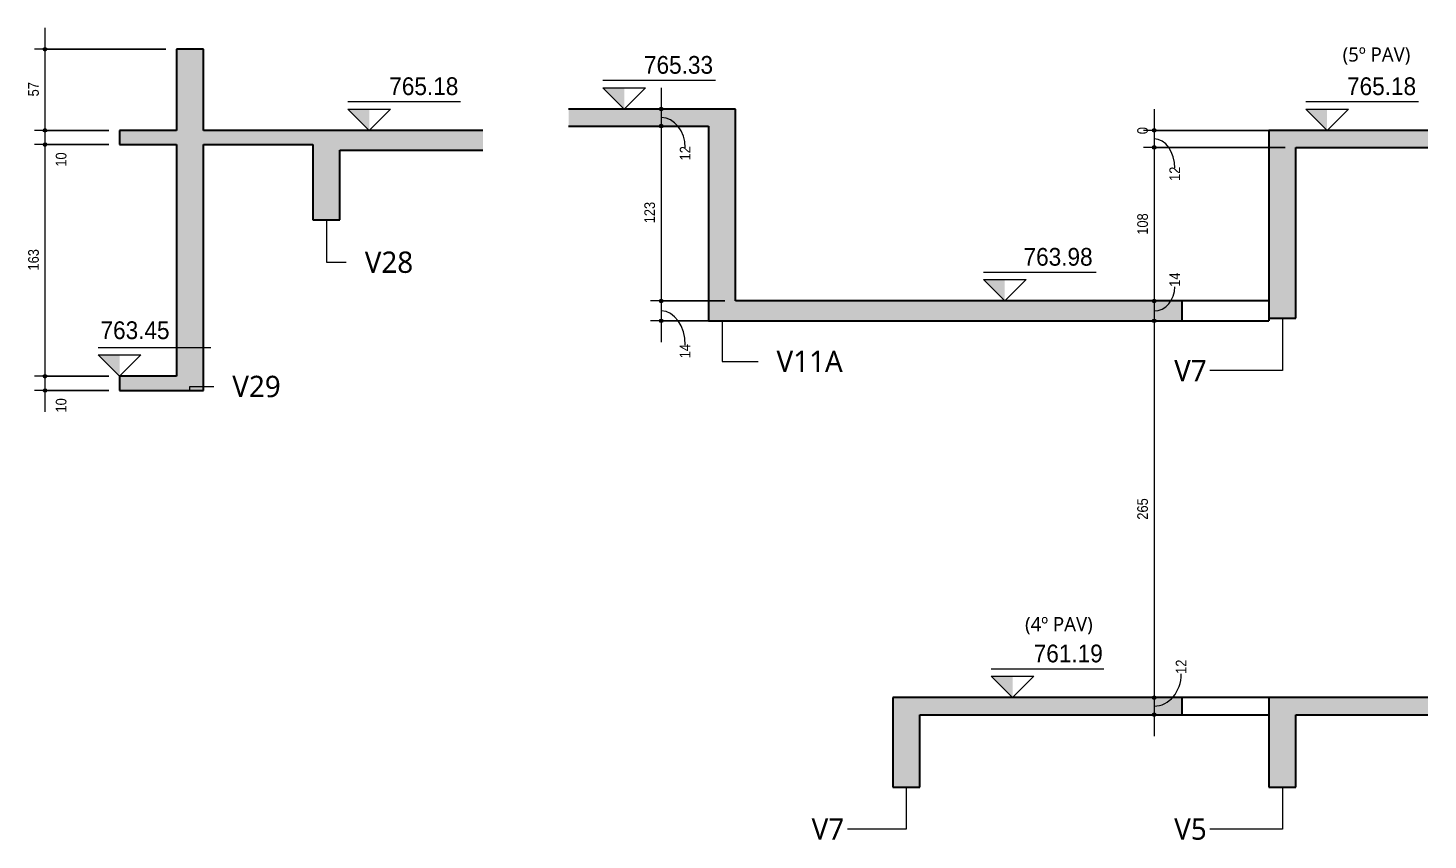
# Model space of a CAD drawing. Header units: centimetres. Extents: x -2136 to 34701, y -1430 to 84208.
# Drawn here: x 27885 to 28870, y 76019 to 76590 of the extents above; entities that cross this region are included whole.
import ezdxf

# ---------------------------------------------------------------- set-up
doc = ezdxf.new("R2010")
doc.units = ezdxf.units.CM
for name, color, linetype, lineweight in [('A-ANNO-DIMS', 7, 'Continuous', 9), ('A-ANNO-DIMS-50', 7, 'Continuous', 9), ('A-FLOR', 7, 'Continuous', 18), ('G-ANNO-DIMS', 7, 'Continuous', 9), ('G-ANNO-TEXT', 7, 'Continuous', 9), ('S-BEAM', 7, 'Continuous', 18), ('S-BEAM-IDEN', 7, 'Continuous', 9)]:
    doc.layers.add(name, color=color, linetype=linetype, lineweight=lineweight)
doc.styles.add('Fira Sans', font='FiraSans-Regular.ttf', dxfattribs={"width": 0.95, "height": 12.5})
doc.styles.add('Fira Sans_2', font='FiraSans-Regular.ttf', dxfattribs={"width": 0.9, "height": 7.5})
doc.styles.add('Gadugi', font='gadugi.ttf', dxfattribs={"height": 15})
doc.styles.add('Gadugi_1', font='gadugi.ttf', dxfattribs={"height": 10})
doc.dimstyles.new('PED_R80_1_5mm_ACIMA_As_ESQ__R00_1', dxfattribs={"dimscale": 30.48, "dimtxt": 10.229846, "dimasz": 0.328084, "dimexe": 0.246063, "dimexo": 0.246063, "dimgap": 0.049213, "dimtad": 1, "dimdec": 1, "dimrnd": 0.5, "dimdsep": 46, "dimtxsty": 'Fira Sans_2', "dimblk1": 'DOTSMALL', "dimblk2": 'DOTSMALL', "dimsah": 1, "dimcen": 0.09, "dimdle": 0.492126, "dimazin": 0, "dimtfac": 1, "dimtdec": 4, "dimtix": 1, "dimtmove": 1, "dimatfit": 3, "dimfxl": 1, "dimtvp": 1, "dimtolj": 1, "dimtzin": 0, "dimarcsym": 2})
doc.dimstyles.new('PED_R80_1_5mm_ACIMA_As_ESQ__R00_2', dxfattribs={"dimscale": 30.48, "dimtxt": 10.229846, "dimasz": 0.328084, "dimexe": 0.246063, "dimexo": 0.246063, "dimgap": 0.049213, "dimtad": 1, "dimdec": 1, "dimrnd": 0.5, "dimdsep": 46, "dimtxsty": 'Fira Sans_2', "dimblk1": 'DOTSMALL', "dimblk2": 'DOTSMALL', "dimsah": 1, "dimcen": 0.09, "dimdle": 0.492126, "dimazin": 0, "dimtfac": 1, "dimtdec": 4, "dimtix": 1, "dimtmove": 2, "dimatfit": 3, "dimfxl": 1, "dimtvp": 1, "dimtolj": 1, "dimtzin": 0, "dimarcsym": 2})
doc.dimstyles.new('PED_R80_1_5mm_ACIMA_As_ESQ__R00_4', dxfattribs={"dimscale": 30.48, "dimtxt": 10.229846, "dimasz": 0.328084, "dimexe": 0.246063, "dimexo": 0.246063, "dimgap": 0.049213, "dimtad": 1, "dimdec": 1, "dimrnd": 0.5, "dimdsep": 46, "dimtxsty": 'Fira Sans_2', "dimblk1": 'DOTSMALL', "dimblk2": 'DOTSMALL', "dimsah": 1, "dimcen": 0.09, "dimdle": 0.492126, "dimazin": 0, "dimtfac": 1, "dimtdec": 4, "dimtix": 1, "dimtmove": 0, "dimatfit": 3, "dimfxl": 1, "dimtvp": 1, "dimtolj": 1, "dimtzin": 0, "dimarcsym": 2})

# ---------------------------------------------------------------- blocks, each defined once
blk = doc.blocks.new('Elevações de ponto - SIMBOLO DE NÍVEL-CORTE-2219088-CT 006 K - CORTE D-D')
at = {"layer": 'G-ANNO-DIMS'}
blk.add_hatch(color=256, dxfattribs=at).paths.add_polyline_path([(-1116.63, 76533), (-1116.63, 76518), (-1131.63, 76533)], flags=0)
for p, q in [((-1052.44, 76538.1), (-1131.63, 76538.1)), ((-1116.63, 76518), (-1131.63, 76533)), ((-1131.63, 76533), (-1101.63, 76533)), ((-1101.63, 76533), (-1116.63, 76518))]:
    blk.add_line(p, q, dxfattribs=at)
blk = doc.blocks.new('DIMBLOCK797-CT 006 K - CORTE D-D')
at = {"layer": 'A-ANNO-DIMS-50', "true_color": 0x000032}
h = blk.add_hatch(color=178, dxfattribs=at)
edge = h.paths.add_edge_path(flags=0)
edge.add_arc((27897.14, 76345), 1.25, 0, 360)
h = blk.add_hatch(color=178, dxfattribs=at)
edge = h.paths.add_edge_path(flags=0)
edge.add_arc((27897.14, 76335), 1.25, 0, 360)
at = {"layer": 'A-ANNO-DIMS-50', "color": 178, "true_color": 0x000032}
for p, q in [((27942.06, 76345), (27889.64, 76345)), ((27897.14, 76320), (27897.14, 76345)), ((27897.14, 76345), (27942.06, 76345)), ((27942.06, 76335), (27889.64, 76335)), ((27897.14, 76335), (27942.06, 76335))]:
    blk.add_line(p, q, dxfattribs=at)
for centre in [(27897.14, 76345), (27897.14, 76335)]:
    blk.add_circle(centre, 1.25, dxfattribs=at)
at = {"layer": 'A-ANNO-DIMS-50', "color": 0, "insert": (27904.66, 76319.54), "char_height": 7.5, "width": 11.4889, "attachment_point": 1, "rotation": 90, "line_spacing_factor": 1.049215, "style": 'Fira Sans_2'}
blk.add_mtext('10', dxfattribs=at)
blk = doc.blocks.new('_DotSmall')
at = {"color": 0, "linetype": 'ByBlock', "const_width": 0.5}
blk.add_lwpolyline([(-0.0625, 0, 1), (0.0625, 0, 1)], format="xyb", close=True, dxfattribs=at)
blk = doc.blocks.new('DIMBLOCK798-CT 006 K - CORTE D-D')
at = {"layer": 'A-ANNO-DIMS-50', "true_color": 0x000032}
h = blk.add_hatch(color=178, dxfattribs=at)
edge = h.paths.add_edge_path(flags=0)
edge.add_arc((27897.14, 76508), 1.25, 0, 360)
h = blk.add_hatch(color=178, dxfattribs=at)
edge = h.paths.add_edge_path(flags=0)
edge.add_arc((27897.14, 76345), 1.25, 0, 360)
at = {"layer": 'A-ANNO-DIMS-50', "color": 178, "true_color": 0x000032}
for p, q in [((27942.06, 76508), (27889.64, 76508)), ((27897.14, 76345), (27897.14, 76508)), ((27897.14, 76508), (27942.06, 76508)), ((27942.06, 76345), (27889.64, 76345)), ((27897.14, 76345), (27942.06, 76345))]:
    blk.add_line(p, q, dxfattribs=at)
for centre in [(27897.14, 76508), (27897.14, 76345)]:
    blk.add_circle(centre, 1.25, dxfattribs=at)
at = {"layer": 'A-ANNO-DIMS-50', "color": 0, "insert": (27885.25, 76419.42), "char_height": 7.5, "width": 16.9973, "attachment_point": 1, "rotation": 90, "line_spacing_factor": 1.049215, "style": 'Fira Sans_2'}
blk.add_mtext('163', dxfattribs=at)
blk = doc.blocks.new('DIMBLOCK799-CT 006 K - CORTE D-D')
at = {"layer": 'A-ANNO-DIMS-50', "true_color": 0x000032}
h = blk.add_hatch(color=178, dxfattribs=at)
edge = h.paths.add_edge_path(flags=0)
edge.add_arc((27897.14, 76518), 1.25, 0, 360)
h = blk.add_hatch(color=178, dxfattribs=at)
edge = h.paths.add_edge_path(flags=0)
edge.add_arc((27897.14, 76508), 1.25, 0, 360)
at = {"layer": 'A-ANNO-DIMS-50', "color": 178, "true_color": 0x000032}
for p, q in [((27942.06, 76518), (27889.64, 76518)), ((27897.14, 76508), (27897.14, 76518)), ((27897.14, 76518), (27942.06, 76518)), ((27942.06, 76508), (27889.64, 76508)), ((27897.14, 76508), (27942.06, 76508))]:
    blk.add_line(p, q, dxfattribs=at)
for centre in [(27897.14, 76518), (27897.14, 76508)]:
    blk.add_circle(centre, 1.25, dxfattribs=at)
at = {"layer": 'A-ANNO-DIMS-50', "color": 0, "insert": (27904.66, 76492.46), "char_height": 7.5, "width": 11.4889, "attachment_point": 1, "rotation": 90, "line_spacing_factor": 1.049215, "style": 'Fira Sans_2'}
blk.add_mtext('10', dxfattribs=at)
blk = doc.blocks.new('DIMBLOCK800-CT 006 K - CORTE D-D')
at = {"layer": 'A-ANNO-DIMS-50', "true_color": 0x000032}
h = blk.add_hatch(color=178, dxfattribs=at)
edge = h.paths.add_edge_path(flags=0)
edge.add_arc((27897.14, 76575), 1.25, 0, 360)
h = blk.add_hatch(color=178, dxfattribs=at)
edge = h.paths.add_edge_path(flags=0)
edge.add_arc((27897.14, 76518), 1.25, 0, 360)
at = {"layer": 'A-ANNO-DIMS-50', "color": 178, "true_color": 0x000032}
for p, q in [((27897.14, 76518), (27897.14, 76590)), ((27982.06, 76575), (27889.64, 76575)), ((27897.14, 76575), (27982.06, 76575)), ((27942.06, 76518), (27889.64, 76518)), ((27897.14, 76518), (27942.06, 76518))]:
    blk.add_line(p, q, dxfattribs=at)
for centre in [(27897.14, 76575), (27897.14, 76518)]:
    blk.add_circle(centre, 1.25, dxfattribs=at)
at = {"layer": 'A-ANNO-DIMS-50', "color": 0, "insert": (27885.25, 76541.91), "char_height": 7.5, "width": 11.0168, "attachment_point": 1, "rotation": 90, "line_spacing_factor": 1.049215, "style": 'Fira Sans_2'}
blk.add_mtext('57', dxfattribs=at)
blk = doc.blocks.new('Elevações de ponto - SIMBOLO DE NÍVEL-CORTE-2219088-CT 007 K - CORTE E-E')
at = {"layer": 'G-ANNO-DIMS'}
blk.add_hatch(color=256, dxfattribs=at).paths.add_polyline_path([(474.55, 76134), (474.55, 76119), (459.55, 76134)], flags=0)
for p, q in [((538.74, 76139.09), (459.55, 76139.09)), ((474.55, 76119), (459.55, 76134)), ((459.55, 76134), (489.55, 76134)), ((489.55, 76134), (474.55, 76119))]:
    blk.add_line(p, q, dxfattribs=at)
blk = doc.blocks.new('DIMBLOCK801-CT 007 K - CORTE E-E')
at = {"layer": 'A-ANNO-DIMS-50', "true_color": 0x000032}
h = blk.add_hatch(color=178, dxfattribs=at)
edge = h.paths.add_edge_path(flags=0)
edge.add_arc((28677.16, 76518), 1.25, 0, 360)
h = blk.add_hatch(color=178, dxfattribs=at)
edge = h.paths.add_edge_path(flags=0)
edge.add_arc((28677.16, 76518), 1.25, 0, 360)
at = {"layer": 'A-ANNO-DIMS-50', "color": 178, "true_color": 0x000032}
for p, q in [((28677.16, 76533), (28677.16, 76518)), ((28769.34, 76518), (28669.66, 76518)), ((28750.34, 76518), (28669.66, 76518)), ((28677.16, 76518), (28769.34, 76518)), ((28677.16, 76518), (28750.34, 76518))]:
    blk.add_line(p, q, dxfattribs=at)
blk.add_circle((28677.16, 76518), 1.25, dxfattribs=at)
blk.add_circle((28677.16, 76518), 1.25, dxfattribs=at)
at = {"layer": 'A-ANNO-DIMS-50', "color": 0, "insert": (28665.27, 76515.31), "char_height": 7.5, "width": 6.4527, "attachment_point": 1, "rotation": 90, "line_spacing_factor": 1.049215, "style": 'Fira Sans_2'}
blk.add_mtext('0', dxfattribs=at)
blk = doc.blocks.new('DIMBLOCK802-CT 007 K - CORTE E-E')
at = {"layer": 'A-ANNO-DIMS-50', "true_color": 0x000032}
h = blk.add_hatch(color=178, dxfattribs=at)
edge = h.paths.add_edge_path(flags=0)
edge.add_arc((28677.16, 76518), 1.25, 0, 360)
h = blk.add_hatch(color=178, dxfattribs=at)
edge = h.paths.add_edge_path(flags=0)
edge.add_arc((28677.16, 76506), 1.25, 0, 360)
at = {"layer": 'A-ANNO-DIMS-50', "color": 178, "true_color": 0x000032}
for p, q in [((28769.34, 76518), (28669.66, 76518)), ((28677.16, 76518), (28677.16, 76506)), ((28677.16, 76518), (28769.34, 76518)), ((28769.34, 76506), (28669.66, 76506)), ((28677.16, 76506), (28769.34, 76506))]:
    blk.add_line(p, q, dxfattribs=at)
for centre in [(28677.16, 76518), (28677.16, 76506)]:
    blk.add_circle(centre, 1.25, dxfattribs=at)
blk.add_ellipse((28677.16, 76491.35), major_axis=(0, 20.65), ratio=0.705405, start_param=4.712389, end_param=6.283185, dxfattribs=at)
at = {"layer": 'A-ANNO-DIMS-50', "color": 0, "insert": (28687.9, 76482.43), "char_height": 7.5, "width": 10.702, "attachment_point": 1, "rotation": 90, "line_spacing_factor": 1.049215, "style": 'Fira Sans_2'}
blk.add_mtext('12', dxfattribs=at)
blk = doc.blocks.new('DIMBLOCK803-CT 007 K - CORTE E-E')
at = {"layer": 'A-ANNO-DIMS-50', "true_color": 0x000032}
h = blk.add_hatch(color=178, dxfattribs=at)
edge = h.paths.add_edge_path(flags=0)
edge.add_arc((28677.16, 76506), 1.25, 0, 360)
h = blk.add_hatch(color=178, dxfattribs=at)
edge = h.paths.add_edge_path(flags=0)
edge.add_arc((28677.16, 76398), 1.25, 0, 360)
at = {"layer": 'A-ANNO-DIMS-50', "color": 178, "true_color": 0x000032}
for p, q in [((28769.34, 76506), (28669.66, 76506)), ((28677.16, 76506), (28677.16, 76398)), ((28677.16, 76506), (28769.34, 76506)), ((28671.42, 76398), (28684.66, 76398)), ((28677.16, 76398), (28671.42, 76398))]:
    blk.add_line(p, q, dxfattribs=at)
for centre in [(28677.16, 76506), (28677.16, 76398)]:
    blk.add_circle(centre, 1.25, dxfattribs=at)
at = {"layer": 'A-ANNO-DIMS-50', "color": 0, "insert": (28665.27, 76444.59), "char_height": 7.5, "width": 17.7842, "attachment_point": 1, "rotation": 90, "line_spacing_factor": 1.049215, "style": 'Fira Sans_2'}
blk.add_mtext('108', dxfattribs=at)
blk = doc.blocks.new('DIMBLOCK804-CT 007 K - CORTE E-E')
at = {"layer": 'A-ANNO-DIMS-50', "true_color": 0x000032}
h = blk.add_hatch(color=178, dxfattribs=at)
edge = h.paths.add_edge_path(flags=0)
edge.add_arc((28677.16, 76398), 1.25, 0, 360)
h = blk.add_hatch(color=178, dxfattribs=at)
edge = h.paths.add_edge_path(flags=0)
edge.add_arc((28677.16, 76384), 1.25, 0, 360)
at = {"layer": 'A-ANNO-DIMS-50', "color": 178, "true_color": 0x000032}
for p, q in [((28671.42, 76398), (28684.66, 76398)), ((28677.16, 76398), (28671.42, 76398)), ((28677.16, 76398), (28677.16, 76384)), ((28671.42, 76384), (28684.66, 76384)), ((28677.16, 76384), (28671.42, 76384))]:
    blk.add_line(p, q, dxfattribs=at)
for centre in [(28677.16, 76398), (28677.16, 76384)]:
    blk.add_circle(centre, 1.25, dxfattribs=at)
blk.add_ellipse((28677.16, 76407.98), major_axis=(0, 16.98), ratio=0.85781, start_param=3.141593, end_param=4.712389, dxfattribs=at)
at = {"layer": 'A-ANNO-DIMS-50', "color": 0, "insert": (28687.9, 76407.98), "char_height": 7.5, "width": 11.1741, "attachment_point": 1, "rotation": 90, "line_spacing_factor": 1.049215, "style": 'Fira Sans_2'}
blk.add_mtext('14', dxfattribs=at)
blk = doc.blocks.new('DIMBLOCK805-CT 007 K - CORTE E-E')
at = {"layer": 'A-ANNO-DIMS-50', "true_color": 0x000032}
h = blk.add_hatch(color=178, dxfattribs=at)
edge = h.paths.add_edge_path(flags=0)
edge.add_arc((28677.16, 76384), 1.25, 0, 360)
h = blk.add_hatch(color=178, dxfattribs=at)
edge = h.paths.add_edge_path(flags=0)
edge.add_arc((28677.16, 76119), 1.25, 0, 360)
at = {"layer": 'A-ANNO-DIMS-50', "color": 178, "true_color": 0x000032}
for p, q in [((28671.42, 76384), (28684.66, 76384)), ((28677.16, 76384), (28671.42, 76384)), ((28677.16, 76384), (28677.16, 76119)), ((28671.42, 76119), (28684.66, 76119)), ((28677.16, 76119), (28671.42, 76119))]:
    blk.add_line(p, q, dxfattribs=at)
for centre in [(28677.16, 76384), (28677.16, 76119)]:
    blk.add_circle(centre, 1.25, dxfattribs=at)
at = {"layer": 'A-ANNO-DIMS-50', "color": 0, "insert": (28665.27, 76244.16), "char_height": 7.5, "width": 17.6268, "attachment_point": 1, "rotation": 90, "line_spacing_factor": 1.049215, "style": 'Fira Sans_2'}
blk.add_mtext('265', dxfattribs=at)
blk = doc.blocks.new('DIMBLOCK806-CT 007 K - CORTE E-E')
at = {"layer": 'A-ANNO-DIMS-50', "true_color": 0x000032}
h = blk.add_hatch(color=178, dxfattribs=at)
edge = h.paths.add_edge_path(flags=0)
edge.add_arc((28677.16, 76119), 1.25, 0, 360)
h = blk.add_hatch(color=178, dxfattribs=at)
edge = h.paths.add_edge_path(flags=0)
edge.add_arc((28677.16, 76107), 1.25, 0, 360)
at = {"layer": 'A-ANNO-DIMS-50', "color": 178, "true_color": 0x000032}
for p, q in [((28671.42, 76119), (28684.66, 76119)), ((28677.16, 76119), (28671.42, 76119)), ((28677.16, 76119), (28677.16, 76092)), ((28671.42, 76107), (28684.66, 76107)), ((28677.16, 76107), (28671.42, 76107))]:
    blk.add_line(p, q, dxfattribs=at)
for centre in [(28677.16, 76119), (28677.16, 76107)]:
    blk.add_circle(centre, 1.25, dxfattribs=at)
blk.add_ellipse((28677.16, 76135.71), major_axis=(0, 22.71), ratio=0.839386, start_param=3.141593, end_param=4.712389, dxfattribs=at)
at = {"layer": 'A-ANNO-DIMS-50', "color": 0, "insert": (28692.4, 76135.71), "char_height": 7.5, "width": 10.702, "attachment_point": 1, "rotation": 90, "line_spacing_factor": 1.049215, "style": 'Fira Sans_2'}
blk.add_mtext('12', dxfattribs=at)
blk = doc.blocks.new('DIMBLOCK807-CT 007 K - CORTE E-E')
at = {"layer": 'A-ANNO-DIMS-50', "true_color": 0x000032}
h = blk.add_hatch(color=178, dxfattribs=at)
edge = h.paths.add_edge_path(flags=0)
edge.add_arc((28330.48, 76533), 1.25, 0, 360)
h = blk.add_hatch(color=178, dxfattribs=at)
edge = h.paths.add_edge_path(flags=0)
edge.add_arc((28330.48, 76521), 1.25, 0, 360)
at = {"layer": 'A-ANNO-DIMS-50', "color": 178, "true_color": 0x000032}
for p, q in [((28330.48, 76548), (28330.48, 76521)), ((28356.34, 76533), (28322.98, 76533)), ((28330.48, 76533), (28356.34, 76533)), ((28324.75, 76521), (28337.98, 76521)), ((28330.48, 76521), (28324.75, 76521))]:
    blk.add_line(p, q, dxfattribs=at)
for centre in [(28330.48, 76533), (28330.48, 76521)]:
    blk.add_circle(centre, 1.25, dxfattribs=at)
blk.add_ellipse((28330.48, 76505.77), major_axis=(0, 21.23), ratio=0.79602, start_param=4.712389, end_param=6.283185, dxfattribs=at)
at = {"layer": 'A-ANNO-DIMS-50', "color": 0, "insert": (28343.56, 76496.85), "char_height": 7.5, "width": 10.702, "attachment_point": 1, "rotation": 90, "line_spacing_factor": 1.049215, "style": 'Fira Sans_2'}
blk.add_mtext('12', dxfattribs=at)
blk = doc.blocks.new('DIMBLOCK808-CT 007 K - CORTE E-E')
at = {"layer": 'A-ANNO-DIMS-50', "true_color": 0x000032}
h = blk.add_hatch(color=178, dxfattribs=at)
edge = h.paths.add_edge_path(flags=0)
edge.add_arc((28330.48, 76521), 1.25, 0, 360)
h = blk.add_hatch(color=178, dxfattribs=at)
edge = h.paths.add_edge_path(flags=0)
edge.add_arc((28330.48, 76398), 1.25, 0, 360)
at = {"layer": 'A-ANNO-DIMS-50', "color": 178, "true_color": 0x000032}
for p, q in [((28324.75, 76521), (28337.98, 76521)), ((28330.48, 76521), (28324.75, 76521)), ((28330.48, 76521), (28330.48, 76398)), ((28375.34, 76398), (28322.98, 76398)), ((28330.48, 76398), (28375.34, 76398))]:
    blk.add_line(p, q, dxfattribs=at)
for centre in [(28330.48, 76521), (28330.48, 76398)]:
    blk.add_circle(centre, 1.25, dxfattribs=at)
at = {"layer": 'A-ANNO-DIMS-50', "color": 0, "insert": (28318.6, 76452.62), "char_height": 7.5, "width": 16.5251, "attachment_point": 1, "rotation": 90, "line_spacing_factor": 1.049215, "style": 'Fira Sans_2'}
blk.add_mtext('123', dxfattribs=at)
blk = doc.blocks.new('DIMBLOCK809-CT 007 K - CORTE E-E')
at = {"layer": 'A-ANNO-DIMS-50', "true_color": 0x000032}
h = blk.add_hatch(color=178, dxfattribs=at)
edge = h.paths.add_edge_path(flags=0)
edge.add_arc((28330.48, 76398), 1.25, 0, 360)
h = blk.add_hatch(color=178, dxfattribs=at)
edge = h.paths.add_edge_path(flags=0)
edge.add_arc((28330.48, 76384), 1.25, 0, 360)
at = {"layer": 'A-ANNO-DIMS-50', "color": 178, "true_color": 0x000032}
for p, q in [((28375.34, 76398), (28322.98, 76398)), ((28330.48, 76398), (28330.48, 76369)), ((28330.48, 76398), (28375.34, 76398)), ((28375.34, 76384), (28322.98, 76384)), ((28330.48, 76384), (28375.34, 76384))]:
    blk.add_line(p, q, dxfattribs=at)
for centre in [(28330.48, 76398), (28330.48, 76384)]:
    blk.add_circle(centre, 1.25, dxfattribs=at)
blk.add_ellipse((28330.48, 76366.96), major_axis=(0, 24.04), ratio=0.703058, start_param=4.712389, end_param=6.283185, dxfattribs=at)
at = {"layer": 'A-ANNO-DIMS-50', "color": 0, "insert": (28343.56, 76357.65), "char_height": 7.5, "width": 11.1741, "attachment_point": 1, "rotation": 90, "line_spacing_factor": 1.049215, "style": 'Fira Sans_2'}
blk.add_mtext('14', dxfattribs=at)

msp = doc.modelspace()

# ---------------------------------------------------------------- hatches: boundary and pattern name
at = {"layer": 'A-FLOR', "true_color": 0xa6a6a6}
for points in [[(28363.84, 76521), (28363.84, 76533), (28265.33, 76533), (28265.33, 76521)], [(27989.56, 76508), (27989.56, 76518), (27949.56, 76518), (27949.56, 76508), (27986.22, 76508)], [(28085.56, 76508), (28085.56, 76518), (28008.56, 76518), (28008.56, 76508)], [(28205.03, 76504), (28205.03, 76518), (28104.56, 76518), (28104.56, 76504)], [(28869.77, 76506), (28869.77, 76518), (28776.84, 76518), (28776.84, 76506)], [(28696.85, 76384), (28696.85, 76398), (28382.84, 76398), (28382.84, 76384)], [(27989.56, 76335), (27989.56, 76345), (27949.56, 76345), (27949.56, 76335)], [(28696.85, 76107), (28696.85, 76119), (28512.34, 76119), (28512.34, 76107)], [(28869.77, 76107), (28869.77, 76119), (28776.84, 76119), (28776.84, 76107)]]:
    msp.add_hatch(color=253, dxfattribs=at).paths.add_polyline_path(points, flags=0)
at = {"layer": 'S-BEAM', "true_color": 0xa6a6a6}
for points in [[(27989.56, 76335), (28008.56, 76335), (28008.56, 76575), (27989.56, 76575), (27989.56, 76345)], [(28363.84, 76384), (28382.84, 76384), (28382.84, 76533), (28363.84, 76533), (28363.84, 76521)], [(28085.56, 76455), (28104.56, 76455), (28104.56, 76518), (28085.56, 76518), (28085.56, 76508)], [(28776.84, 76386), (28776.84, 76518), (28757.84, 76518), (28757.84, 76386)], [(28512.34, 76056), (28512.34, 76119), (28493.34, 76119), (28493.34, 76056)], [(28776.84, 76056), (28776.84, 76119), (28757.84, 76119), (28757.84, 76056)]]:
    msp.add_hatch(color=253, dxfattribs=at).paths.add_polyline_path(points, flags=0)

# ---------------------------------------------------------------- linework, layer by layer
at = {"layer": 'A-FLOR', "lineweight": 25}
for p, q in [((28363.84, 76533), (28265.33, 76533)), ((27989.56, 76518), (27949.56, 76518)), ((27949.56, 76518), (27949.56, 76508)), ((28085.56, 76518), (28008.56, 76518)), ((28205.03, 76518), (28104.56, 76518)), ((28265.33, 76521), (28363.84, 76521)), ((28869.77, 76518), (28776.84, 76518)), ((27949.56, 76508), (27989.56, 76508)), ((28008.56, 76508), (28085.56, 76508)), ((28776.84, 76506), (28869.77, 76506)), ((28104.56, 76504), (28205.03, 76504)), ((28757.84, 76398), (28382.84, 76398)), ((28696.85, 76384), (28696.85, 76398)), ((28382.84, 76384), (28757.84, 76384)), ((28757.84, 76386), (28757.84, 76384)), ((27989.56, 76345), (27949.56, 76345)), ((27949.56, 76345), (27949.56, 76335)), ((27949.56, 76335), (27989.56, 76335)), ((28757.84, 76119), (28512.34, 76119)), ((28696.85, 76107), (28696.85, 76119)), ((28869.77, 76119), (28776.84, 76119)), ((28512.34, 76107), (28757.84, 76107)), ((28776.84, 76107), (28869.77, 76107))]:
    msp.add_line(p, q, dxfattribs=at)
at = {"layer": 'S-BEAM', "lineweight": 25}
for p, q in [((28008.56, 76575), (27989.56, 76575)), ((27989.56, 76575), (27989.56, 76518)), ((28008.56, 76518), (28008.56, 76575)), ((28382.84, 76533), (28363.84, 76533)), ((28382.84, 76398), (28382.84, 76533)), ((28104.56, 76518), (28085.56, 76518)), ((28363.84, 76521), (28363.84, 76384)), ((28776.84, 76518), (28757.84, 76518)), ((28757.84, 76518), (28757.84, 76386)), ((27989.56, 76508), (27989.56, 76345)), ((28008.56, 76335), (28008.56, 76508)), ((28085.56, 76508), (28085.56, 76455)), ((28776.84, 76386), (28776.84, 76506)), ((28104.56, 76455), (28104.56, 76504)), ((28085.56, 76455), (28104.56, 76455)), ((28363.84, 76384), (28382.84, 76384)), ((28757.84, 76386), (28776.84, 76386)), ((27989.56, 76335), (28008.56, 76335)), ((28512.34, 76119), (28493.34, 76119)), ((28493.34, 76119), (28493.34, 76056)), ((28776.84, 76119), (28757.84, 76119)), ((28757.84, 76119), (28757.84, 76056)), ((28512.34, 76056), (28512.34, 76107)), ((28776.84, 76056), (28776.84, 76107)), ((28493.34, 76056), (28512.34, 76056)), ((28757.84, 76056), (28776.84, 76056))]:
    msp.add_line(p, q, dxfattribs=at)
at = {"layer": 'S-BEAM-IDEN'}
for p, q in [((28095.06, 76455), (28095.06, 76425.2)), ((28095.06, 76425.2), (28108.98, 76425.2)), ((28373.34, 76384), (28373.34, 76355.51)), ((28767.34, 76386), (28767.34, 76349.01)), ((28373.34, 76355.51), (28398.58, 76355.51)), ((28767.34, 76349.01), (28716.41, 76349.01)), ((27999.06, 76337.83), (28015.81, 76337.83)), ((27999.06, 76335), (27999.06, 76337.83)), ((28502.84, 76056), (28502.84, 76026.51)), ((28767.34, 76056), (28767.34, 76026.51)), ((28502.84, 76026.51), (28461.41, 76026.51)), ((28767.34, 76026.51), (28716.41, 76026.51))]:
    msp.add_line(p, q, dxfattribs=at)

# ---------------------------------------------------------------- block references
at = {"layer": 'G-ANNO-DIMS'}
for name, p in [('Elevações de ponto - SIMBOLO DE NÍVEL-CORTE-2219088-CT 007 K - CORTE E-E', (27829.93, 414)), ('Elevações de ponto - SIMBOLO DE NÍVEL-CORTE-2219088-CT 006 K - CORTE D-D', (29241.81, 0)), ('Elevações de ponto - SIMBOLO DE NÍVEL-CORTE-2219088-CT 007 K - CORTE E-E', (28324.24, 399)), ('Elevações de ponto - SIMBOLO DE NÍVEL-CORTE-2219088-CT 007 K - CORTE E-E', (28097.56, 279)), ('Elevações de ponto - SIMBOLO DE NÍVEL-CORTE-2219088-CT 006 K - CORTE D-D', (29066.19, -173)), ('Elevações de ponto - SIMBOLO DE NÍVEL-CORTE-2219088-CT 007 K - CORTE E-E', (28103.09, 0))]:
    msp.add_blockref(name, p, dxfattribs=at)

# ---------------------------------------------------------------- texts
at = {"layer": 'G-ANNO-DIMS', "char_height": 12.5, "attachment_point": 1, "line_spacing_factor": 1.049215, "style": 'Fira Sans'}
for s, insert, width in [('765.33', (28318.36, 76570.31), 56.6705), ('765.18', (28139.23, 76555.31), 56.2613), ('765.18', (28812.84, 76555.31), 56.2613), ('763.98', (28585.32, 76435.31), 58.3072), ('763.45', (27936.13, 76383.66), 57.2843), ('761.19', (28592.47, 76156.31), 54.42)]:
    msp.add_mtext(s, dxfattribs=dict(at, insert=insert, width=width))
at = {"layer": 'G-ANNO-TEXT', "char_height": 10, "width": 63.7342, "attachment_point": 1, "style": 'Gadugi_1'}
for s, insert in [('(5º PAV)', (28809.76, 76576.4)), ('(4º PAV)', (28586.38, 76175.69))]:
    msp.add_mtext(s, dxfattribs=dict(at, insert=insert))
at = {"layer": 'S-BEAM-IDEN', "char_height": 15, "attachment_point": 1, "style": 'Gadugi'}
for s, insert, width in [('V28', (28121.98, 76432.75), 44.0928), ('V11A', (28411.59, 76363.06), 60.5274), ('V7', (28691.26, 76356.56), 30.0633), ('V29', (28028.81, 76345.38), 44.0928), ('V7', (28436.26, 76034.06), 30.0633), ('V5', (28691.26, 76034.06), 30.0633)]:
    msp.add_mtext(s, dxfattribs=dict(at, insert=insert, width=width))

# ---------------------------------------------------------------- dimensions: what is measured, and where the dimension line sits
at = {"layer": 'A-ANNO-DIMS', "color": 178, "true_color": 0x000032}
for base, p1, p2, override, picture, middle in [((27897.14, 76575), (27949.56, 76518), (27989.56, 76575), {"dimpost": '<>', "dimfxl": 69.634761}, 'DIMBLOCK800-CT 006 K - CORTE D-D', (27891.82, 76546.5)), ((28330.48, 76398), (28332.25, 76521), (28382.84, 76398), {"dimpost": '<>', "dimfxl": 133.00006}, 'DIMBLOCK808-CT 007 K - CORTE E-E', (28325.17, 76459.5)), ((27897.14, 76508), (27949.56, 76345), (27949.56, 76508), {"dimpost": '<>', "dimfxl": 163}, 'DIMBLOCK798-CT 006 K - CORTE D-D', (27891.82, 76426.5)), ((28677.16, 76398), (28776.84, 76506), (28678.92, 76398), {"dimpost": '<>', "dimfxl": 145.782458}, 'DIMBLOCK803-CT 007 K - CORTE E-E', (28671.84, 76452)), ((28677.16, 76119), (28678.92, 76384), (28678.92, 76119), {"dimpost": '<>', "dimfxl": 265}, 'DIMBLOCK805-CT 007 K - CORTE E-E', (28671.84, 76251.5))]:
    dim = msp.add_linear_dim(base=base, p1=p1, p2=p2, angle=90, dimstyle='PED_R80_1_5mm_ACIMA_As_ESQ__R00_4', override=override, dxfattribs=at)
    dim.commit()
    dim.dimension.update_dxf_attribs({"geometry": picture, "text_midpoint": middle})
for base, p1, p2, dimstyle, override, picture, middle in [((28330.48, 76521), (28363.84, 76533), (28332.25, 76521), 'PED_R80_1_5mm_ACIMA_As_ESQ__R00_1', {"dimpost": '<>', "dimfxl": 33.794052}, 'DIMBLOCK807-CT 007 K - CORTE E-E', (28348.56, 76502.2)), ((27897.14, 76518), (27949.56, 76508), (27949.56, 76518), 'PED_R80_1_5mm_ACIMA_As_ESQ__R00_2', {"dimpost": '<>', "dimfxl": 10}, 'DIMBLOCK799-CT 006 K - CORTE D-D', (27909.66, 76498.2)), ((28677.16, 76506), (28776.84, 76518), (28776.84, 76506), 'PED_R80_1_5mm_ACIMA_As_ESQ__R00_1', {"dimpost": '<>', "dimfxl": 12}, 'DIMBLOCK802-CT 007 K - CORTE E-E', (28692.9, 76487.78)), ((28677.16, 76384), (28678.92, 76398), (28678.92, 76384), 'PED_R80_1_5mm_ACIMA_As_ESQ__R00_1', {"dimpost": '<>', "dimfxl": 14}, 'DIMBLOCK804-CT 007 K - CORTE E-E', (28692.9, 76413.57)), ((28330.48, 76384), (28382.84, 76398), (28382.84, 76384), 'PED_R80_1_5mm_ACIMA_As_ESQ__R00_1', {"dimpost": '<>', "dimfxl": 14}, 'DIMBLOCK809-CT 007 K - CORTE E-E', (28348.56, 76363.24)), ((27897.14, 76345), (27949.56, 76335), (27949.56, 76345), 'PED_R80_1_5mm_ACIMA_As_ESQ__R00_2', {"dimpost": '<>', "dimfxl": 10}, 'DIMBLOCK797-CT 006 K - CORTE D-D', (27909.66, 76325.28)), ((28677.16, 76107), (28678.92, 76119), (28678.92, 76107), 'PED_R80_1_5mm_ACIMA_As_ESQ__R00_1', {"dimpost": '<>', "dimfxl": 12}, 'DIMBLOCK806-CT 007 K - CORTE E-E', (28697.4, 76141.07))]:
    dim = msp.add_linear_dim(base=base, p1=p1, p2=p2, angle=90, dimstyle=dimstyle, override=override, dxfattribs=at)
    dim.commit()
    dim.dimension.update_dxf_attribs({"geometry": picture, "text_midpoint": middle, "dimtype": 160, "text_rotation": 90})
dim = msp.add_linear_dim(base=(28776.84, 76518), p1=(28757.84, 76518), p2=(28776.84, 76518), dimstyle='PED_R80_1_5mm_ACIMA_As_ESQ__R00_4', override={"dimpost": '<>', "dimfxl": 19}, dxfattribs=at)
dim.commit()
dim.dimension.update_dxf_attribs({"geometry": 'DIMBLOCK801-CT 007 K - CORTE E-E', "text_midpoint": (28767.34, 76523.37)})

doc.saveas('drawing.dxf')
